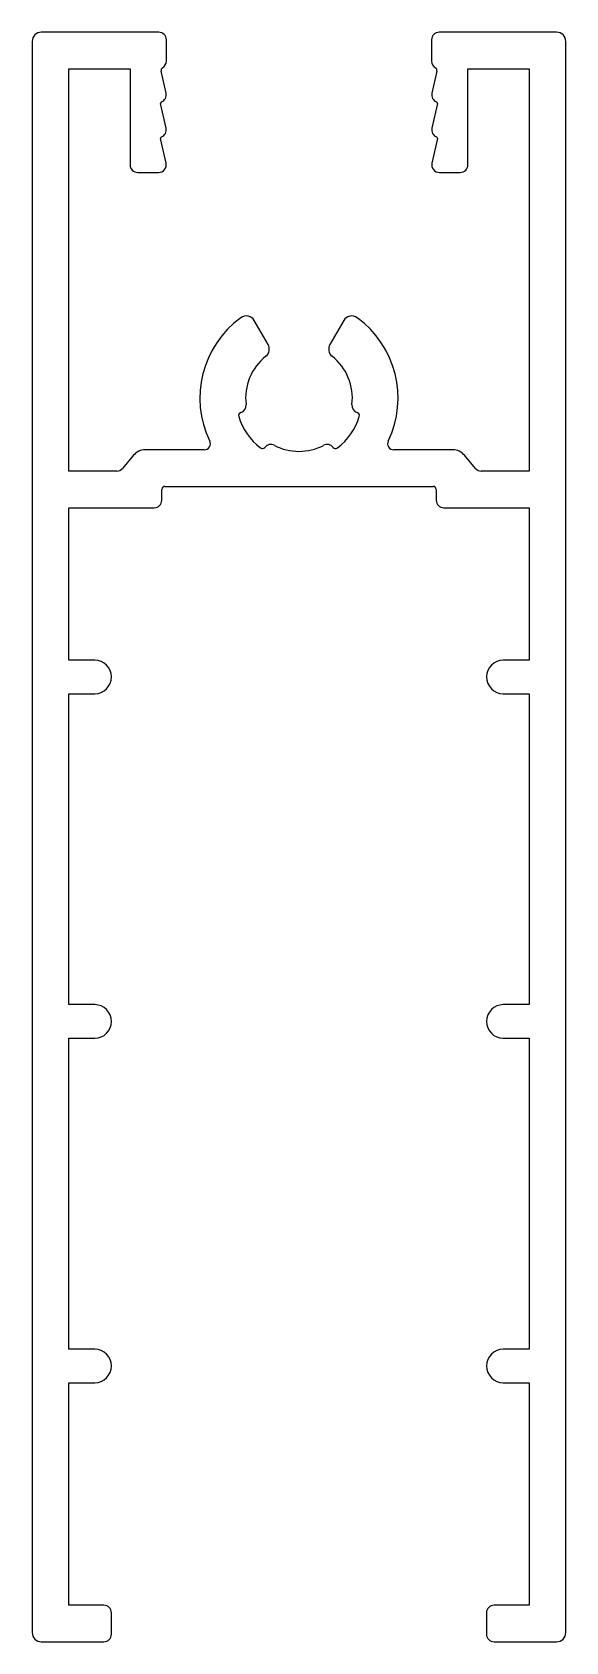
# Model space of a CAD drawing. Extents: x 1.8 to 19.3, y 1.9 to 54.7.
import ezdxf

# ---------------------------------------------------------------- set-up
doc = ezdxf.new("R2010")
doc.units = 0
doc.layers.get('0').update_dxf_attribs({"linetype": 'CONTINUOUS'})

msp = doc.modelspace()

# ---------------------------------------------------------------- linework, layer by layer
for p, q in [((5.945, 54.683), (2.095, 54.683)), ((6.195, 53.733), (6.195, 54.433)), ((14.895, 54.433), (14.895, 53.733)), ((18.995, 54.683), (15.145, 54.683)), ((1.795, 54.383), (1.795, 2.183)), ((19.295, 2.183), (19.295, 54.383)), ((2.995, 40.283), (2.995, 53.483)), ((2.995, 53.483), (5.005, 53.483)), ((5.005, 53.483), (5.005, 50.333)), ((6.185, 52.682), (6.023, 53.408)), ((15.068, 53.408), (14.906, 52.682)), ((16.085, 50.333), (16.085, 53.483)), ((16.085, 53.483), (18.095, 53.483)), ((18.095, 53.483), (18.095, 40.283)), ((6.185, 51.534), (6.005, 52.339)), ((15.086, 52.339), (14.906, 51.534)), ((6.185, 50.387), (6.005, 51.192)), ((15.086, 51.192), (14.906, 50.387)), ((5.255, 50.083), (5.941, 50.083)), ((15.15, 50.083), (15.835, 50.083)), ((9.531, 44.439), (9.078, 45.224)), ((12.013, 45.224), (11.559, 44.439)), ((5.119, 40.804), (4.757, 40.372)), ((7.439, 40.983), (5.502, 40.983)), ((15.589, 40.983), (13.652, 40.983)), ((16.334, 40.372), (15.972, 40.804)), ((4.566, 40.283), (2.995, 40.283)), ((18.095, 40.283), (16.525, 40.283)), ((6.045, 39.333), (6.045, 39.683)), ((6.145, 39.783), (14.945, 39.783)), ((15.045, 39.683), (15.045, 39.333)), ((2.995, 34.083), (2.995, 39.083)), ((2.995, 39.083), (5.795, 39.083)), ((15.295, 39.083), (18.095, 39.083)), ((18.095, 39.083), (18.095, 34.083)), ((3.845, 34.083), (2.995, 34.083)), ((18.095, 34.083), (17.245, 34.083)), ((2.995, 22.783), (2.995, 32.983)), ((2.995, 32.983), (3.845, 32.983)), ((17.245, 32.983), (18.095, 32.983)), ((18.095, 32.983), (18.095, 22.783)), ((3.845, 22.783), (2.995, 22.783)), ((18.095, 22.783), (17.245, 22.783)), ((2.995, 11.483), (2.995, 21.683)), ((2.995, 21.683), (3.845, 21.683)), ((17.245, 21.683), (18.095, 21.683)), ((18.095, 21.683), (18.095, 11.483)), ((3.845, 11.483), (2.995, 11.483)), ((18.095, 11.483), (17.245, 11.483)), ((2.995, 3.083), (2.995, 10.383)), ((2.995, 10.383), (3.845, 10.383)), ((17.245, 10.383), (18.095, 10.383)), ((18.095, 10.383), (18.095, 3.083)), ((4.145, 3.083), (2.995, 3.083)), ((4.395, 2.133), (4.395, 2.833)), ((16.695, 2.833), (16.695, 2.133)), ((18.095, 3.083), (16.945, 3.083)), ((2.095, 1.883), (4.145, 1.883)), ((16.945, 1.883), (18.995, 1.883))]:
    msp.add_line(p, q)
for centre, radius, start, end in [((2.095, 54.383), 0.3, 90, 180), ((5.945, 54.433), 0.25, 0, 90), ((15.145, 54.433), 0.25, 90, 180), ((18.995, 54.383), 0.3, 0, 90), ((6.12, 53.43), 0.1, 119.9876, 192.5547), ((5.945, 53.733), 0.25, 299.9876, 360), ((15.145, 53.733), 0.25, 180, 240.0124), ((14.971, 53.43), 0.1, 347.4453, 60.0124), ((6.054, 52.35), 0.05, 112.2695, 192.5547), ((5.941, 52.627), 0.25, 292.2695, 12.5547), ((15.15, 52.627), 0.25, 167.4453, 247.7305), ((15.037, 52.35), 0.05, 347.4453, 67.7305), ((6.054, 51.203), 0.05, 112.2695, 192.5547), ((5.941, 51.48), 0.25, 292.2695, 12.5547), ((15.15, 51.48), 0.25, 167.4453, 247.7305), ((15.037, 51.203), 0.05, 347.4453, 67.7305), ((5.255, 50.333), 0.25, 180, 270), ((5.941, 50.333), 0.25, 270, 12.5547), ((15.15, 50.333), 0.25, 167.4453, 270), ((15.835, 50.333), 0.25, 270, 0), ((10.545, 42.683), 3.25, 125.8368, 205.7715), ((8.818, 45.074), 0.3, 30, 125.8368), ((12.273, 45.074), 0.3, 54.1632, 150), ((10.545, 42.683), 3.25, 334.2285, 54.1632), ((9.272, 44.289), 0.3, 308.415, 30), ((11.819, 44.289), 0.3, 150, 231.585), ((10.545, 42.683), 1.75, 128.415, 186.8523), ((10.545, 42.683), 1.75, 353.1477, 51.585), ((8.56, 42.444), 0.25, 287.3256, 6.8523), ((12.531, 42.444), 0.25, 173.1477, 252.6744), ((8.664, 42.11), 0.1, 107.3256, 196.9307), ((10.545, 42.683), 2.067, 196.9307, 232.4439), ((10.545, 42.683), 2.067, 307.5561, 343.0693), ((12.427, 42.11), 0.1, 343.0693, 72.6744), ((7.439, 41.183), 0.2, 270, 25.7715), ((13.652, 41.183), 0.2, 154.2285, 270), ((5.502, 40.483), 0.5, 90, 140.0283), ((9.347, 41.124), 0.1, 232.4439, 322.049), ((9.623, 40.909), 0.25, 62.5224, 142.049), ((10.545, 42.683), 1.75, 242.5224, 297.4776), ((11.468, 40.909), 0.25, 37.951, 117.4776), ((11.744, 41.124), 0.1, 217.951, 307.5561), ((15.589, 40.483), 0.5, 39.9717, 90), ((4.566, 40.533), 0.25, 270, 320.0283), ((16.525, 40.533), 0.25, 219.9717, 270), ((6.145, 39.683), 0.1, 90, 180), ((14.945, 39.683), 0.1, 0, 90), ((5.795, 39.333), 0.25, 270, 0), ((15.295, 39.333), 0.25, 180, 270), ((3.845, 33.533), 0.55, 270, 90), ((17.245, 33.533), 0.55, 90, 270), ((3.845, 22.233), 0.55, 270, 90), ((17.245, 22.233), 0.55, 90, 270), ((3.845, 10.933), 0.55, 270, 90), ((17.245, 10.933), 0.55, 90, 270), ((4.145, 2.833), 0.25, 0, 90), ((16.945, 2.833), 0.25, 90, 180), ((2.095, 2.183), 0.3, 180, 270), ((4.145, 2.133), 0.25, 270, 0), ((16.945, 2.133), 0.25, 180, 270), ((18.995, 2.183), 0.3, 270, 0)]:
    msp.add_arc(centre, radius, start, end)

doc.saveas('drawing.dxf')
